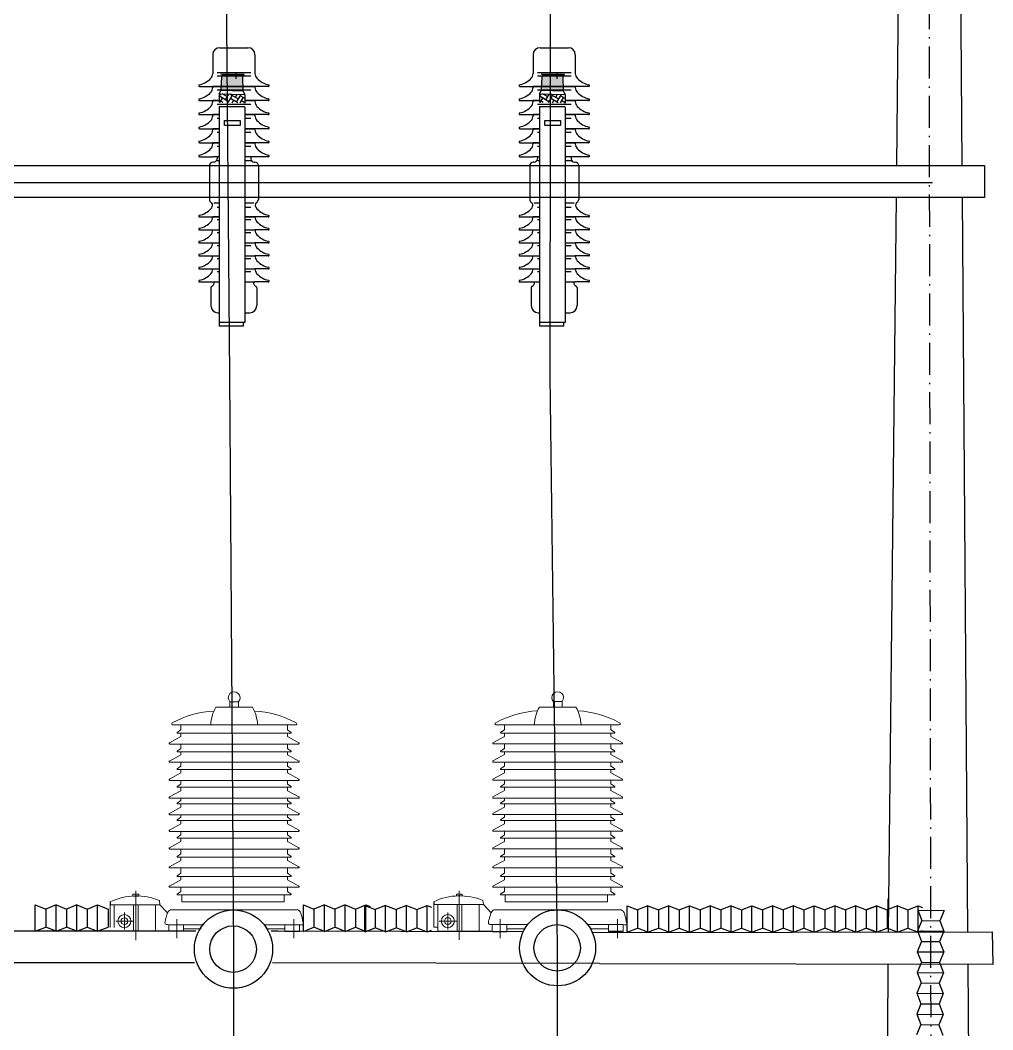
# Model space of a CAD drawing. Header units: inches. Extents: x -246336 to 136055, y -106871 to 69513.
# Drawn here: x -211145 to -209324, y 13678 to 15568 of the extents above; entities that cross this region are included whole.
import ezdxf

# ---------------------------------------------------------------- set-up
doc = ezdxf.new("R2010")
doc.units = ezdxf.units.IN
doc.header["$MEASUREMENT"] = 0
doc.linetypes.add('ACAD_ISO10W100', pattern=[18.5, 12, -3, 0.5, -3])
doc.layers.add('Layer1', color=7, linetype='Continuous')
doc.layers.add('XA-TT1', color=7, linetype='Continuous')

# ---------------------------------------------------------------- blocks, each defined once
blk = doc.blocks.new('ghgh')
at = {"layer": 'XA-TT1', "color": 2}
for p, q in [((-39740.5, 37148.9), (-39691.1, 37148.4)), ((-39740.5, 37148.9), (-39733, 37129.4)), ((-39691.1, 37148.4), (-39699, 37129)), ((-39733, 37129.4), (-39740.9, 37110)), ((-39733, 37129.4), (-39699, 37129)), ((-39733, 37129.4), (-39699, 37129)), ((-39699, 37129), (-39691.4, 37109.5)), ((-39740.9, 37110), (-39691.4, 37109.5)), ((-39740.9, 37110), (-39733.4, 37090.4)), ((-39691.4, 37109.5), (-39699.4, 37090.1)), ((-39733.4, 37090.4), (-39741.3, 37071)), ((-39733.4, 37090.4), (-39699.4, 37090.1)), ((-39733.4, 37090.4), (-39699.4, 37090.1)), ((-39699.4, 37090.1), (-39691.8, 37070.6)), ((-39741.3, 37071), (-39691.8, 37070.6)), ((-39741.3, 37071), (-39733.7, 37051.5)), ((-39691.8, 37070.6), (-39699.7, 37051.2)), ((-39733.7, 37051.5), (-39741.6, 37032.1)), ((-39733.7, 37051.5), (-39699.7, 37051.2)), ((-39733.7, 37051.5), (-39699.7, 37051.2)), ((-39699.7, 37051.2), (-39692.2, 37031.6)), ((-39741.6, 37032.1), (-39692.2, 37031.6)), ((-39741.6, 37032.1), (-39734.1, 37012.6)), ((-39692.2, 37031.6), (-39700.1, 37012.3)), ((-39734.1, 37012.6), (-39742, 36993.2)), ((-39734.1, 37012.6), (-39700.1, 37012.3)), ((-39734.1, 37012.6), (-39700.1, 37012.3)), ((-39700.1, 37012.3), (-39692.6, 36992.7)), ((-39742, 36993.2), (-39692.6, 36992.7)), ((-39742, 36993.2), (-39734.5, 36973.7)), ((-39692.6, 36992.7), (-39700.5, 36973.3)), ((-39734.5, 36973.7), (-39742.4, 36954.3)), ((-39734.5, 36973.7), (-39700.5, 36973.3)), ((-39734.5, 36973.7), (-39700.5, 36973.3)), ((-39700.5, 36973.3), (-39692.9, 36953.8)), ((-39742.4, 36954.3), (-39692.9, 36953.8)), ((-39742.4, 36954.3), (-39734.9, 36934.7)), ((-39692.9, 36953.8), (-39700.9, 36934.4)), ((-39734.9, 36934.7), (-39742.8, 36915.4)), ((-39734.9, 36934.7), (-39700.9, 36934.4)), ((-39734.9, 36934.7), (-39700.9, 36934.4)), ((-39700.9, 36934.4), (-39693.3, 36914.9))]:
    blk.add_line(p, q, dxfattribs=at)
blk = doc.blocks.new('vfdsf')
blk.add_blockref('ghgh', (0, 0))
blk = doc.blocks.new('dfdsf')
at = {"layer": 'XA-TT1', "color": 2}
for p, q in [((-33880.7, 37109.3), (-33880.7, 37158.8)), ((-33880.7, 37158.8), (-33861.2, 37151)), ((-33841.8, 37158.8), (-33861.2, 37151)), ((-33861.2, 37151), (-33861.2, 37117)), ((-33841.8, 37109.3), (-33841.8, 37158.8)), ((-33841.8, 37109.3), (-33841.8, 37158.8)), ((-33841.8, 37158.8), (-33822.3, 37151)), ((-33802.8, 37158.8), (-33822.3, 37151)), ((-33822.3, 37151), (-33822.3, 37117)), ((-33802.8, 37109.3), (-33802.8, 37158.8)), ((-33802.8, 37109.3), (-33802.8, 37158.8)), ((-33802.8, 37158.8), (-33783.4, 37151)), ((-33783.4, 37151), (-33763.9, 37158.8)), ((-33783.4, 37151), (-33783.4, 37117)), ((-33763.9, 37109.3), (-33763.9, 37158.8)), ((-33763.9, 37158.8), (-33744.4, 37151)), ((-33744.4, 37151), (-33744.4, 37117)), ((-33378.4, 37158.6), (-33359, 37150.9)), ((-33378.4, 37109.2), (-33378.4, 37158.6)), ((-33339.5, 37158.6), (-33359, 37150.9)), ((-33359, 37150.9), (-33359, 37116.9)), ((-33339.5, 37158.6), (-33320.1, 37150.9)), ((-33339.5, 37109.2), (-33339.5, 37158.6)), ((-33339.5, 37109.2), (-33339.5, 37158.6)), ((-33300.6, 37158.6), (-33320.1, 37150.9)), ((-33320.1, 37150.9), (-33320.1, 37116.9)), ((-33300.6, 37109.2), (-33300.6, 37158.6)), ((-33300.6, 37109.2), (-33300.6, 37158.6)), ((-33300.6, 37158.6), (-33281.1, 37150.9)), ((-33281.1, 37150.9), (-33261.7, 37158.6)), ((-33281.1, 37150.9), (-33281.1, 37116.9)), ((-33263.6, 37108.4), (-33263.6, 37157.9)), ((-33263.6, 37157.9), (-33244.2, 37150.1)), ((-33261.7, 37109.2), (-33261.7, 37158.6)), ((-33261.7, 37158.6), (-33253.9, 37155.5)), ((-33224.7, 37157.9), (-33244.2, 37150.1)), ((-33244.2, 37150.1), (-33244.2, 37116.1)), ((-33224.7, 37157.9), (-33205.2, 37150.1)), ((-33224.7, 37108.4), (-33224.7, 37157.9)), ((-33224.7, 37108.4), (-33224.7, 37157.9)), ((-33185.8, 37157.9), (-33205.2, 37150.1)), ((-33205.2, 37150.1), (-33205.2, 37116.1)), ((-33185.8, 37108.4), (-33185.8, 37157.9)), ((-33185.8, 37108.4), (-33185.8, 37157.9)), ((-33185.8, 37157.9), (-33166.3, 37150.1)), ((-33166.3, 37150.1), (-33146.8, 37157.9)), ((-33166.3, 37150.1), (-33166.3, 37116.1)), ((-33146.8, 37108.4), (-33146.8, 37157.9)), ((-33146.8, 37157.9), (-33139.1, 37154.8)), ((-32772.4, 37107.7), (-32772.4, 37157.2)), ((-32772.4, 37157.2), (-32752.9, 37149.4)), ((-32733.5, 37157.2), (-32752.9, 37149.4)), ((-32752.9, 37149.4), (-32752.9, 37115.4)), ((-32733.5, 37157.2), (-32714, 37149.4)), ((-32733.5, 37107.7), (-32733.5, 37157.2)), ((-32733.5, 37107.7), (-32733.5, 37157.2)), ((-32694.6, 37157.2), (-32714, 37149.4)), ((-32714, 37149.4), (-32714, 37115.4)), ((-32694.6, 37107.7), (-32694.6, 37157.2)), ((-32694.6, 37107.7), (-32694.6, 37157.2)), ((-32694.6, 37157.2), (-32675.1, 37149.4)), ((-32675.1, 37149.4), (-32655.6, 37157.2)), ((-32675.1, 37149.4), (-32675.1, 37115.4)), ((-32655.6, 37107.7), (-32655.6, 37157.2)), ((-32655.6, 37157.2), (-32636.1, 37149.5)), ((-32655.6, 37107.7), (-32655.6, 37157.2)), ((-32655.6, 37157.2), (-32647.9, 37154.1)), ((-32616.7, 37157.2), (-32636.1, 37149.5)), ((-32636.1, 37149.5), (-32636.1, 37115.5)), ((-32616.7, 37157.2), (-32597.2, 37149.5)), ((-32616.7, 37107.7), (-32616.7, 37157.2)), ((-32616.7, 37107.7), (-32616.7, 37157.2)), ((-32577.7, 37157.2), (-32597.2, 37149.5)), ((-32597.2, 37149.5), (-32597.2, 37115.5)), ((-32577.7, 37107.7), (-32577.7, 37157.2)), ((-32577.7, 37107.7), (-32577.7, 37157.2)), ((-32577.7, 37157.2), (-32558.3, 37149.5)), ((-32558.3, 37149.5), (-32538.8, 37157.2)), ((-32558.3, 37149.5), (-32558.3, 37115.5)), ((-32538.8, 37107.7), (-32538.8, 37157.2)), ((-32538.8, 37107.7), (-32538.8, 37157.2)), ((-32538.8, 37157.2), (-32519.4, 37149.5)), ((-32538.8, 37157.2), (-32531.1, 37154.1)), ((-32499.9, 37157.2), (-32519.4, 37149.5)), ((-32519.4, 37149.5), (-32519.4, 37115.5)), ((-32499.9, 37107.7), (-32499.9, 37157.2)), ((-32499.9, 37107.7), (-32499.9, 37157.2)), ((-32499.9, 37157.2), (-32480.5, 37149.5)), ((-32461, 37157.2), (-32480.5, 37149.5)), ((-32480.5, 37149.5), (-32480.5, 37115.5)), ((-32461, 37107.7), (-32461, 37157.2)), ((-32461, 37107.7), (-32461, 37157.2)), ((-32461, 37157.2), (-32441.5, 37149.5)), ((-32441.5, 37149.5), (-32422.1, 37157.2)), ((-32441.5, 37149.5), (-32441.5, 37115.5)), ((-32422.1, 37107.7), (-32422.1, 37157.2)), ((-32422.1, 37107.7), (-32422.1, 37157.2)), ((-32422.1, 37157.2), (-32402.6, 37149.5)), ((-32422.1, 37157.2), (-32414.3, 37154.1)), ((-32383.1, 37157.2), (-32402.6, 37149.5)), ((-32402.6, 37149.5), (-32402.6, 37115.5)), ((-32383.1, 37157.2), (-32363.7, 37149.5)), ((-32383.1, 37107.7), (-32383.1, 37157.2)), ((-32383.1, 37107.7), (-32383.1, 37157.2)), ((-32344.2, 37157.2), (-32363.7, 37149.5)), ((-32363.7, 37149.5), (-32363.7, 37115.5)), ((-32344.2, 37107.7), (-32344.2, 37157.2)), ((-32344.2, 37157.2), (-32324.7, 37149.5)), ((-32344.2, 37107.7), (-32344.2, 37157.2)), ((-32344.2, 37107.7), (-32344.2, 37157.2)), ((-32344.2, 37157.2), (-32324.8, 37149.5)), ((-32324.8, 37149.5), (-32305.3, 37157.2)), ((-32324.8, 37149.5), (-32324.8, 37115.5)), ((-32305.3, 37157.2), (-32324.7, 37149.5)), ((-32324.7, 37149.5), (-32324.7, 37115.5)), ((-32305.3, 37107.7), (-32305.3, 37157.2)), ((-32305.3, 37107.7), (-32305.3, 37157.2)), ((-32305.3, 37107.7), (-32305.3, 37157.2)), ((-32305.3, 37157.2), (-32285.8, 37149.5)), ((-32266.4, 37157.2), (-32285.8, 37149.5)), ((-32285.8, 37149.5), (-32285.8, 37115.5)), ((-32266.4, 37107.7), (-32266.4, 37157.2)), ((-32266.4, 37107.7), (-32266.4, 37157.2)), ((-32266.4, 37157.2), (-32246.9, 37149.5)), ((-32246.9, 37149.5), (-32227.4, 37157.2)), ((-32246.9, 37149.5), (-32246.9, 37115.5)), ((-32227.4, 37107.7), (-32227.4, 37157.2)), ((-32227.4, 37157.2), (-32219.7, 37154.1)), ((-33880.7, 37109.3), (-33861.2, 37117)), ((-33841.8, 37109.3), (-33861.2, 37117)), ((-33841.8, 37109.3), (-33822.3, 37117)), ((-33802.8, 37109.3), (-33822.3, 37117)), ((-33802.8, 37109.3), (-33783.4, 37117)), ((-33783.4, 37117), (-33763.9, 37109.3)), ((-33763.9, 37109.3), (-33744.4, 37117)), ((-33378.4, 37109.2), (-33359, 37116.9)), ((-33339.5, 37109.2), (-33359, 37116.9)), ((-33339.5, 37109.2), (-33320.1, 37116.9)), ((-33300.6, 37109.2), (-33320.1, 37116.9)), ((-33300.6, 37109.2), (-33281.1, 37116.9)), ((-33281.1, 37116.9), (-33261.7, 37109.2)), ((-33263.6, 37108.4), (-33244.2, 37116.1)), ((-33224.7, 37108.4), (-33244.2, 37116.1)), ((-33224.7, 37108.4), (-33205.2, 37116.1)), ((-33185.8, 37108.4), (-33205.2, 37116.1)), ((-33185.8, 37108.4), (-33166.3, 37116.1)), ((-33166.3, 37116.1), (-33146.8, 37108.4)), ((-33146.8, 37108.4), (-33139.1, 37111.5)), ((-32772.4, 37107.7), (-32752.9, 37115.4)), ((-32733.5, 37107.7), (-32752.9, 37115.4)), ((-32733.5, 37107.7), (-32714, 37115.4)), ((-32694.6, 37107.7), (-32714, 37115.4)), ((-32694.6, 37107.7), (-32675.1, 37115.4)), ((-32675.1, 37115.4), (-32655.6, 37107.7)), ((-32655.6, 37107.7), (-32636.1, 37115.5)), ((-32616.7, 37107.7), (-32636.1, 37115.5)), ((-32616.7, 37107.7), (-32597.2, 37115.5)), ((-32577.7, 37107.7), (-32597.2, 37115.5)), ((-32577.7, 37107.7), (-32558.3, 37115.5)), ((-32558.3, 37115.5), (-32538.8, 37107.7)), ((-32538.8, 37107.7), (-32519.4, 37115.5)), ((-32499.9, 37107.7), (-32519.4, 37115.5)), ((-32499.9, 37107.7), (-32480.5, 37115.5)), ((-32461, 37107.7), (-32480.5, 37115.5)), ((-32461, 37107.7), (-32441.5, 37115.5)), ((-32441.5, 37115.5), (-32422.1, 37107.7)), ((-32422.1, 37107.7), (-32402.6, 37115.5)), ((-32422.1, 37107.7), (-32414.3, 37110.8)), ((-32383.1, 37107.7), (-32402.6, 37115.5)), ((-32383.1, 37107.7), (-32363.7, 37115.5)), ((-32344.2, 37107.7), (-32363.7, 37115.5)), ((-32344.2, 37107.7), (-32324.7, 37115.5)), ((-32344.2, 37107.7), (-32324.8, 37115.5)), ((-32324.8, 37115.5), (-32305.3, 37107.7)), ((-32305.3, 37107.7), (-32324.7, 37115.5)), ((-32305.3, 37107.7), (-32285.8, 37115.5)), ((-32266.4, 37107.7), (-32285.8, 37115.5)), ((-32266.4, 37107.7), (-32246.9, 37115.5)), ((-32246.9, 37115.5), (-32227.4, 37107.7))]:
    blk.add_line(p, q, dxfattribs=at)
blk = doc.blocks.new('gfgfd')
blk.add_line((-87505.7, 44548.7), (-87533, 44548.7))
at = {"layer": 'Layer1', "color": 9, "linetype": 'Continuous', "lineweight": 5}
for p, q in [((-87662.4, 44968.9), (-87593.8, 44968.9)), ((-87743.1, 44935.8), (-87628.1, 44935.8)), ((-87727.9, 44935.8), (-87727.9, 44926.4)), ((-87513, 44935.8), (-87628.1, 44935.8)), ((-87528.3, 44935.8), (-87528.3, 44926.4)), ((-87727.9, 44926.4), (-87734.7, 44921.8)), ((-87734.2, 44920.4), (-87628.1, 44920.4)), ((-87727.9, 44920.4), (-87727.9, 44914)), ((-87521.9, 44920.4), (-87628.1, 44920.4)), ((-87528.3, 44934.9), (-87528.3, 44926.4)), ((-87528.3, 44926.4), (-87521.5, 44921.8)), ((-87528.3, 44920.4), (-87528.3, 44914)), ((-87727.9, 44914), (-87749.2, 44902.2)), ((-87748.6, 44900), (-87628.1, 44900)), ((-87727.9, 44900), (-87727.9, 44891.5)), ((-87507.6, 44900), (-87628.1, 44900)), ((-87528.3, 44914), (-87507, 44902.2)), ((-87528.3, 44900), (-87528.3, 44891.5)), ((-87727.9, 44880), (-87749.2, 44868.2)), ((-87727.9, 44891.5), (-87734.7, 44886.9)), ((-87734.2, 44885.5), (-87628.1, 44885.5)), ((-87727.9, 44885.5), (-87727.9, 44880)), ((-87521.9, 44885.5), (-87628.1, 44885.5)), ((-87528.3, 44891.5), (-87521.5, 44886.9)), ((-87528.3, 44885.5), (-87528.3, 44880)), ((-87528.3, 44880), (-87507, 44868.2)), ((-87748.6, 44866), (-87628.1, 44866)), ((-87727.9, 44866), (-87727.9, 44858.3)), ((-87507.6, 44866), (-87628.1, 44866)), ((-87528.3, 44866), (-87528.3, 44858.3)), ((-87727.9, 44845.8), (-87749.2, 44834.1)), ((-87727.9, 44858.3), (-87734.7, 44853.7)), ((-87734.2, 44852.2), (-87628.1, 44852.2)), ((-87727.9, 44852.2), (-87727.9, 44845.8)), ((-87521.9, 44852.2), (-87628.1, 44852.2)), ((-87528.3, 44858.3), (-87521.5, 44853.7)), ((-87528.3, 44852.2), (-87528.3, 44845.8)), ((-87528.3, 44845.8), (-87507, 44834.1)), ((-87748.6, 44831.9), (-87628.1, 44831.9)), ((-87727.9, 44825), (-87734.7, 44820.4)), ((-87727.9, 44831.9), (-87727.9, 44825)), ((-87507.6, 44831.9), (-87628.1, 44831.9)), ((-87528.3, 44831.9), (-87528.3, 44825)), ((-87528.3, 44825), (-87521.5, 44820.4)), ((-87727.9, 44812.6), (-87749.2, 44800.9)), ((-87734.2, 44819), (-87628.1, 44819)), ((-87727.9, 44819), (-87727.9, 44812.6)), ((-87521.9, 44819), (-87628.1, 44819)), ((-87528.3, 44819), (-87528.3, 44812.6)), ((-87528.3, 44812.6), (-87507, 44800.9)), ((-87748.6, 44798.6), (-87628.1, 44798.6)), ((-87727.9, 44794.1), (-87734.7, 44789.5)), ((-87734.2, 44788), (-87628.1, 44788)), ((-87727.9, 44798.6), (-87727.9, 44794.1)), ((-87727.9, 44788), (-87727.9, 44781.6)), ((-87507.6, 44798.6), (-87628.1, 44798.6)), ((-87521.9, 44788), (-87628.1, 44788)), ((-87528.3, 44798.6), (-87528.3, 44794.1)), ((-87528.3, 44794.1), (-87521.5, 44789.5)), ((-87528.3, 44788), (-87528.3, 44781.6)), ((-87727.9, 44781.6), (-87749.2, 44769.9)), ((-87748.6, 44767.7), (-87628.1, 44767.7)), ((-87727.9, 44767.7), (-87727.9, 44762.9)), ((-87507.6, 44767.7), (-87628.1, 44767.7)), ((-87528.3, 44781.6), (-87507, 44769.9)), ((-87528.3, 44767.7), (-87528.3, 44762.9)), ((-87727.9, 44750.5), (-87749.2, 44738.7)), ((-87727.9, 44762.9), (-87734.7, 44758.3)), ((-87734.2, 44756.9), (-87628.1, 44756.9)), ((-87727.9, 44756.9), (-87727.9, 44750.5)), ((-87521.9, 44756.9), (-87628.1, 44756.9)), ((-87528.3, 44762.9), (-87521.5, 44758.3)), ((-87528.3, 44756.9), (-87528.3, 44750.5)), ((-87528.3, 44750.5), (-87507, 44738.7)), ((-87748.6, 44736.5), (-87628.1, 44736.5)), ((-87727.9, 44729.7), (-87734.7, 44725.1)), ((-87727.9, 44736.5), (-87727.9, 44729.7)), ((-87507.6, 44736.5), (-87628.1, 44736.5)), ((-87528.3, 44736.5), (-87528.3, 44729.7)), ((-87528.3, 44729.7), (-87521.5, 44725.1)), ((-87727.9, 44717.2), (-87749.2, 44705.5)), ((-87734.2, 44723.6), (-87628.1, 44723.6)), ((-87727.9, 44723.6), (-87727.9, 44717.2)), ((-87521.9, 44723.6), (-87628.1, 44723.6)), ((-87528.3, 44723.6), (-87528.3, 44717.2)), ((-87528.3, 44717.2), (-87507, 44705.5)), ((-87748.6, 44703.3), (-87628.1, 44703.3)), ((-87727.9, 44694.4), (-87734.7, 44689.7)), ((-87727.9, 44702.8), (-87727.9, 44694.4)), ((-87507.6, 44703.3), (-87628.1, 44703.3)), ((-87528.3, 44702.8), (-87528.3, 44694.4)), ((-87528.3, 44694.4), (-87521.5, 44689.7)), ((-87727.9, 44681.9), (-87749.2, 44670.2)), ((-87734.2, 44688.3), (-87628.1, 44688.3)), ((-87727.9, 44688.3), (-87727.9, 44681.9)), ((-87521.9, 44688.3), (-87628.1, 44688.3)), ((-87528.3, 44688.3), (-87528.3, 44681.9)), ((-87528.3, 44681.9), (-87507, 44670.2)), ((-87748.6, 44667.9), (-87628.1, 44667.9)), ((-87727.9, 44658.1), (-87734.7, 44653.5)), ((-87734.2, 44652), (-87628.1, 44652)), ((-87727.9, 44667.9), (-87727.9, 44658.1)), ((-87727.9, 44652), (-87727.9, 44645.6)), ((-87507.6, 44667.9), (-87628.1, 44667.9)), ((-87521.9, 44652), (-87628.1, 44652)), ((-87528.3, 44667.9), (-87528.3, 44658.1)), ((-87528.3, 44658.1), (-87521.5, 44653.5)), ((-87528.3, 44652), (-87528.3, 44645.6)), ((-87727.9, 44645.6), (-87749.2, 44633.9)), ((-87528.3, 44645.6), (-87507, 44633.9)), ((-87812.5, 44625), (-87812.5, 44533)), ((-87748.6, 44631.7), (-87628.1, 44631.7)), ((-87727.9, 44623.7), (-87734.7, 44619.1)), ((-87734.2, 44617.6), (-87628.1, 44617.6)), ((-87727.9, 44631.7), (-87727.9, 44623.7)), ((-87726.2, 44617.6), (-87726.2, 44604.2)), ((-87507.6, 44631.7), (-87628.1, 44631.7)), ((-87521.9, 44617.6), (-87628.1, 44617.6)), ((-87534.5, 44617.6), (-87534.5, 44604.2)), ((-87528.3, 44631.7), (-87528.3, 44623.7)), ((-87528.3, 44623.7), (-87521.5, 44619.1)), ((-87860.1, 44599.1), (-87767.2, 44599.1)), ((-87860.1, 44599.1), (-87860.1, 44556.6)), ((-87852.6, 44556.6), (-87852.6, 44599.1)), ((-87816.4, 44599.1), (-87816.4, 44548.7)), ((-87807.8, 44599.1), (-87807.8, 44548.7)), ((-87775.1, 44599.1), (-87775.1, 44548.7)), ((-87767.2, 44599.1), (-87768, 44607)), ((-87767.2, 44599.1), (-87752.8, 44583.7)), ((-87726.2, 44604.2), (-87628.1, 44604.2)), ((-87534.5, 44604.2), (-87628.1, 44604.2)), ((-87833.7, 44552.5), (-87833.7, 44584.3)), ((-87747.6, 44589.3), (-87508.9, 44589.3)), ((-87849.7, 44568.4), (-87817.8, 44568.4)), ((-87750.5, 44561.7), (-87684.4, 44561.7)), ((-87750.5, 44561.7), (-87750.5, 44548.7)), ((-87735.7, 44572.2), (-87735.7, 44536.5)), ((-87723.1, 44561.7), (-87723.1, 44548.7)), ((-87572, 44561.7), (-87505.7, 44561.7)), ((-87533, 44561.7), (-87533, 44548.7)), ((-87516.1, 44572.2), (-87516.1, 44536.5)), ((-87505.7, 44561.7), (-87505.7, 44548.7)), ((-87723.1, 44554.1), (-87689.6, 44554.1)), ((-87533, 44554.1), (-87566.8, 44554.1))]:
    blk.add_line(p, q, dxfattribs=at)
at = {"layer": 'Layer1', "color": 3, "linetype": 'Continuous'}
blk.add_line((-87860.1, 44604.6), (-87860.1, 44599.1), dxfattribs=at)
at = {"layer": 'Layer1', "color": 9, "linetype": 'Continuous', "lineweight": 5}
for points in [[(-87636, 44968.9), (-87619.9, 44968.9), (-87619.9, 44979.3), (-87636, 44979.3)], [(-87817.7, 44615.4), (-87806.6, 44615.4), (-87806.6, 44618.8), (-87817.7, 44618.8)]]:
    blk.add_lwpolyline(points, close=True, dxfattribs=at)
at = {"layer": 'Layer1', "color": 9, "linetype": 'Continuous', "lineweight": 5, "const_width": 0.0122}
for points in [[(-87734.2, 44617.6), (-87747.6, 44617.6), (-87747.6, 44589.3)], [(-87521.9, 44617.6), (-87508.6, 44617.6), (-87508.6, 44588.3)]]:
    blk.add_lwpolyline(points, dxfattribs=at)
at = {"layer": 'Layer1', "color": 9, "linetype": 'Continuous', "lineweight": 5}
for radius in [12.2, 6.29]:
    blk.add_circle((-87833.7, 44568.4), radius, dxfattribs=at)
for centre, radius, start, end in [((-87628.1, 44986.7), 11, 317.7538, 224.1244), ((-87657.8, 44784.9), 177.1, 92.6312, 119.1686), ((-87598.9, 44932.8), 73, 150.4468, 177.6719), ((-87657.3, 44932.8), 73, 2.3281, 29.5532), ((-87598.4, 44784.9), 177.1, 60.8314, 87.3688), ((-87743.1, 44937.8), 1.99, 119.1686, 270), ((-87513, 44937.8), 1.99, 270, 60.8314), ((-87734.2, 44921.2), 0.796, 124.3045, 270), ((-87521.9, 44921.2), 0.796, 270, 55.6955), ((-87748.6, 44901.2), 1.19, 118.8632, 270), ((-87507.6, 44901.2), 1.19, 270, 61.1368), ((-87734.2, 44886.3), 0.796, 124.3045, 270), ((-87521.9, 44886.3), 0.796, 270, 55.6955), ((-87748.6, 44867.2), 1.19, 118.8632, 270), ((-87507.6, 44867.2), 1.19, 270, 61.1368), ((-87734.2, 44853), 0.796, 124.3045, 270), ((-87521.9, 44853), 0.796, 270, 55.6955), ((-87748.6, 44833.1), 1.19, 118.8632, 270), ((-87507.6, 44833.1), 1.19, 270, 61.1368), ((-87734.2, 44819.8), 0.796, 124.3045, 270), ((-87521.9, 44819.8), 0.796, 270, 55.6955), ((-87748.6, 44799.8), 1.19, 118.8632, 270), ((-87734.2, 44788.8), 0.796, 124.3045, 270), ((-87521.9, 44788.8), 0.796, 270, 55.6955), ((-87507.6, 44799.8), 1.19, 270, 61.1368), ((-87748.6, 44768.9), 1.19, 118.8632, 270), ((-87507.6, 44768.9), 1.19, 270, 61.1368), ((-87734.2, 44757.7), 0.796, 124.3045, 270), ((-87521.9, 44757.7), 0.796, 270, 55.6955), ((-87748.6, 44737.7), 1.19, 118.8632, 270), ((-87507.6, 44737.7), 1.19, 270, 61.1368), ((-87734.2, 44724.4), 0.796, 124.3045, 270), ((-87521.9, 44724.4), 0.796, 270, 55.6955), ((-87748.6, 44704.4), 1.19, 118.8632, 270), ((-87734.2, 44689.1), 0.796, 124.3045, 270), ((-87521.9, 44689.1), 0.796, 270, 55.6955), ((-87507.6, 44704.4), 1.19, 270, 61.1368), ((-87748.6, 44669.1), 1.19, 118.8632, 270), ((-87734.2, 44652.8), 0.796, 124.3045, 270), ((-87521.9, 44652.8), 0.796, 270, 55.6955), ((-87507.6, 44669.1), 1.19, 270, 61.1368), ((-87748.6, 44632.9), 1.19, 118.8632, 270), ((-87507.6, 44632.9), 1.19, 270, 61.1368), ((-87811.4, 44502.1), 113.5, 67.5233, 115.4114), ((-87734.2, 44618.4), 0.796, 124.3045, 270), ((-87521.9, 44618.4), 0.796, 270, 55.6955)]:
    blk.add_arc(centre, radius, start, end, dxfattribs=at)
for points in [[(-87747.6, 44589.3), (-87750.3, 44587.5), (-87752.4, 44584.5), (-87754, 44580.4), (-87755.5, 44575.3), (-87757.3, 44568.5), (-87757.5, 44563.7), (-87750.5, 44561.7)], [(-87508.9, 44589.3), (-87505.7, 44586.9), (-87503.7, 44584.5), (-87502.6, 44581), (-87500.6, 44573.5), (-87499, 44564.9), (-87498.2, 44562.5), (-87505.7, 44561.7)]]:
    blk.add_spline(points, degree=3, dxfattribs=at)

msp = doc.modelspace()

# ---------------------------------------------------------------- hatches: boundary and pattern name
for points in [[(-210727.803, 15461.819, 0.40642035), (-210729.449, 15463.422, -0.00661731), (-210729.406, 15463.422), (-210744.712, 15463.827, -0.00520462), (-210747.461, 15463.9), (-210765.517, 15464.378, 0.42199259), (-210767.208, 15462.731, -0.01423966), (-210767.205, 15462.825), (-210768.668, 15437.153), (-210727.115, 15436.053)], [(-210128.029, 15461.819, 0.40642035), (-210129.675, 15463.422, -0.00661731), (-210129.632, 15463.422), (-210144.938, 15463.827, -0.00520462), (-210147.687, 15463.9), (-210165.743, 15464.378, 0.42199259), (-210167.434, 15462.731, -0.01423966), (-210167.431, 15462.825), (-210168.894, 15437.153), (-210127.341, 15436.053)]]:
    msp.add_hatch(color=256).paths.add_polyline_path(points)
h = msp.add_hatch()
h.set_pattern_fill('AR-HBONE', color=256, scale=0.065894, angle=15, style=0)
h.set_pattern_definition([(60, (-242945.448, 3403.415), (-2.4504929, 9.1453639), [20.084613, -6.694871]), (150, (-242942.1006, 3409.213), (-2.4504929, 9.1453639), [20.084613, -6.694871])])
h.paths.add_polyline_path([(-210724.069, 15412.949), (-210724.069, 15429.029), (-210772.073, 15430.3), (-210772.073, 15414.22), (-210752.176, 15413.693)])
h = msp.add_hatch()
h.set_pattern_fill('AR-HBONE', color=256, scale=0.065894, angle=15, style=0)
h.set_pattern_definition([(60, (-242345.674, 3403.415), (-2.4504929, 9.1453639), [20.084613, -6.694871]), (150, (-242342.3265, 3409.213), (-2.4504929, 9.1453639), [20.084613, -6.694871])])
h.paths.add_polyline_path([(-210124.295, 15412.949), (-210124.295, 15429.029), (-210172.299, 15430.3), (-210172.299, 15414.22), (-210152.402, 15413.693)])

# ---------------------------------------------------------------- linework, layer by layer
at = {"color": 2, "linetype": 'ACAD_ISO10W100', "ltscale": 5}
msp.add_line((-209444.997, 16721.461), (-209431.103, 8197.879), dxfattribs=at)
for p, q in [((-210784.248, 15503.467), (-210784.248, 15470.416)), ((-210771.069, 15516.646), (-210718.354, 15516.646)), ((-210718.354, 15516.646), (-210717.657, 15516.628)), ((-210705.175, 15503.467), (-210705.175, 15470.416)), ((-210184.474, 15503.467), (-210184.474, 15470.416)), ((-210171.295, 15516.646), (-210118.58, 15516.646)), ((-210118.58, 15516.646), (-210117.883, 15516.628)), ((-210105.401, 15503.467), (-210105.401, 15470.416)), ((-210784.248, 15470.416), (-210784.248, 15468.384)), ((-210776.294, 15470.471), (-210713.13, 15470.471)), ((-210776.294, 15463.827), (-210713.13, 15463.827)), ((-210769.269, 15467.978), (-210725.565, 15466.821)), ((-210767.019, 15466.088), (-210725.065, 15464.977)), ((-210765.517, 15464.378), (-210729.406, 15463.422)), ((-210705.175, 15470.416), (-210705.175, 15468.384)), ((-210184.474, 15470.416), (-210184.474, 15468.384)), ((-210176.52, 15470.471), (-210113.356, 15470.471)), ((-210176.52, 15463.827), (-210113.356, 15463.827)), ((-210169.495, 15467.978), (-210125.791, 15466.821)), ((-210167.245, 15466.088), (-210125.291, 15464.977)), ((-210165.743, 15464.378), (-210129.632, 15463.422)), ((-210105.401, 15470.416), (-210105.401, 15468.384)), ((-210768.67, 15437.133), (-210767.205, 15462.825)), ((-210727.115, 15436.053), (-210727.803, 15461.819)), ((-210168.895, 15437.133), (-210167.431, 15462.825)), ((-210127.341, 15436.053), (-210128.029, 15461.819)), ((-210809.009, 15444.058), (-210784.248, 15444.058)), ((-210705.175, 15444.058), (-210784.248, 15444.058)), ((-210784.248, 15444.058), (-210705.175, 15444.058)), ((-210784.248, 15444.058), (-210784.248, 15442.027)), ((-210776.294, 15437.469), (-210713.13, 15437.469)), ((-210772.073, 15430.3), (-210768.66, 15437.153)), ((-210772.073, 15430.3), (-210724.069, 15429.029)), ((-210772.073, 15430.3), (-210772.073, 15414.22)), ((-210768.66, 15437.153), (-210727.115, 15436.053)), ((-210724.069, 15429.029), (-210727.115, 15436.053)), ((-210724.069, 15429.029), (-210724.069, 15412.949)), ((-210705.175, 15444.058), (-210705.175, 15442.027)), ((-210680.414, 15444.058), (-210705.175, 15444.058)), ((-210209.235, 15444.058), (-210184.474, 15444.058)), ((-210184.474, 15444.058), (-210184.474, 15442.027)), ((-210105.401, 15444.058), (-210184.474, 15444.058)), ((-210184.474, 15444.058), (-210105.401, 15444.058)), ((-210176.52, 15437.469), (-210113.356, 15437.469)), ((-210172.299, 15430.3), (-210168.886, 15437.153)), ((-210172.299, 15430.3), (-210172.299, 15414.22)), ((-210172.299, 15430.3), (-210124.295, 15429.029)), ((-210168.886, 15437.153), (-210127.341, 15436.053)), ((-210124.295, 15429.029), (-210127.341, 15436.053)), ((-210124.295, 15429.029), (-210124.295, 15412.949)), ((-210080.64, 15444.058), (-210105.401, 15444.058)), ((-210105.401, 15444.058), (-210105.401, 15442.027)), ((-210809.009, 15417.701), (-210784.248, 15417.701)), ((-210784.248, 15417.701), (-210772.073, 15417.701)), ((-210772.073, 15417.701), (-210784.248, 15417.701)), ((-210784.248, 15417.701), (-210784.248, 15415.669)), ((-210776.294, 15411.111), (-210713.13, 15411.111)), ((-210772.073, 15406.813), (-210724.069, 15406.813)), ((-210772.073, 15406.813), (-210772.073, 14995.049)), ((-210705.175, 15417.701), (-210724.069, 15417.701)), ((-210724.069, 15417.701), (-210705.175, 15417.701)), ((-210705.175, 15417.701), (-210705.175, 15415.669)), ((-210680.414, 15417.701), (-210705.175, 15417.701)), ((-210209.235, 15417.701), (-210184.474, 15417.701)), ((-210184.474, 15417.701), (-210172.299, 15417.701)), ((-210172.299, 15417.701), (-210184.474, 15417.701)), ((-210184.474, 15417.701), (-210184.474, 15415.669)), ((-210176.52, 15411.111), (-210113.356, 15411.111)), ((-210172.299, 15406.813), (-210124.295, 15406.813)), ((-210172.299, 15406.813), (-210172.299, 14995.049)), ((-210105.401, 15417.701), (-210124.295, 15417.701)), ((-210124.295, 15417.701), (-210105.401, 15417.701)), ((-210080.64, 15417.701), (-210105.401, 15417.701)), ((-210105.401, 15417.701), (-210105.401, 15415.669)), ((-210809.009, 15391.343), (-210784.248, 15391.343)), ((-210784.248, 15391.343), (-210772.073, 15391.343)), ((-210772.073, 15391.343), (-210784.248, 15391.343)), ((-210784.248, 15391.343), (-210784.248, 15389.311)), ((-210724.069, 15405.542), (-210724.069, 15038.091)), ((-210705.175, 15391.343), (-210724.069, 15391.343)), ((-210724.069, 15391.343), (-210705.175, 15391.343)), ((-210705.175, 15391.343), (-210705.175, 15389.311)), ((-210680.414, 15391.343), (-210705.175, 15391.343)), ((-210209.235, 15391.343), (-210184.474, 15391.343)), ((-210184.474, 15391.343), (-210172.299, 15391.343)), ((-210172.299, 15391.343), (-210184.474, 15391.343)), ((-210184.474, 15391.343), (-210184.474, 15389.311)), ((-210124.295, 15405.542), (-210124.295, 15038.091)), ((-210105.401, 15391.343), (-210124.295, 15391.343)), ((-210124.295, 15391.343), (-210105.401, 15391.343)), ((-210105.401, 15391.343), (-210105.401, 15389.311)), ((-210080.64, 15391.343), (-210105.401, 15391.343)), ((-210776.294, 15384.753), (-210772.073, 15384.753)), ((-210724.069, 15384.753), (-210713.13, 15384.753)), ((-210176.52, 15384.753), (-210172.299, 15384.753)), ((-210124.295, 15384.753), (-210113.356, 15384.753)), ((-210809.009, 15364.985), (-210784.248, 15364.985)), ((-210784.248, 15364.985), (-210772.073, 15364.985)), ((-210772.073, 15364.985), (-210784.248, 15364.985)), ((-210784.248, 15364.985), (-210784.248, 15362.953)), ((-210776.294, 15358.396), (-210772.073, 15358.396)), ((-210705.175, 15364.985), (-210724.069, 15364.985)), ((-210724.069, 15364.985), (-210705.175, 15364.985)), ((-210724.069, 15358.396), (-210713.13, 15358.396)), ((-210705.175, 15364.985), (-210705.175, 15362.953)), ((-210680.414, 15364.985), (-210705.175, 15364.985)), ((-210209.235, 15364.985), (-210184.474, 15364.985)), ((-210184.474, 15364.985), (-210172.299, 15364.985)), ((-210172.299, 15364.985), (-210184.474, 15364.985)), ((-210184.474, 15364.985), (-210184.474, 15362.953)), ((-210176.52, 15358.396), (-210172.299, 15358.396)), ((-210105.401, 15364.985), (-210124.295, 15364.985)), ((-210124.295, 15364.985), (-210105.401, 15364.985)), ((-210124.295, 15358.396), (-210113.356, 15358.396)), ((-210105.401, 15364.985), (-210105.401, 15362.953)), ((-210080.64, 15364.985), (-210105.401, 15364.985)), ((-210809.009, 15338.627), (-210784.248, 15338.627)), ((-210784.248, 15338.627), (-210772.073, 15338.627)), ((-210772.073, 15338.627), (-210784.248, 15338.627)), ((-210784.248, 15338.627), (-210784.248, 15336.596)), ((-210776.294, 15332.038), (-210772.073, 15332.038)), ((-210705.175, 15338.627), (-210724.069, 15338.627)), ((-210724.069, 15338.627), (-210705.175, 15338.627)), ((-210724.069, 15332.038), (-210713.13, 15332.038)), ((-210705.175, 15338.627), (-210705.175, 15336.596)), ((-210680.414, 15338.627), (-210705.175, 15338.627)), ((-210209.235, 15338.627), (-210184.474, 15338.627)), ((-210184.474, 15338.627), (-210172.299, 15338.627)), ((-210172.299, 15338.627), (-210184.474, 15338.627)), ((-210184.474, 15338.627), (-210184.474, 15336.596)), ((-210176.52, 15332.038), (-210172.299, 15332.038)), ((-210105.401, 15338.627), (-210124.295, 15338.627)), ((-210124.295, 15338.627), (-210105.401, 15338.627)), ((-210124.295, 15332.038), (-210113.356, 15332.038)), ((-210105.401, 15338.627), (-210105.401, 15336.596)), ((-210080.64, 15338.627), (-210105.401, 15338.627)), ((-210809.009, 15312.27), (-210784.248, 15312.27)), ((-210790.597, 15295.606), (-210790.597, 15232.601)), ((-210790.597, 15295.606), (-210790.597, 15232.601)), ((-210772.073, 15312.27), (-210784.248, 15312.27)), ((-210782.883, 15302.196), (-210784.007, 15302.196)), ((-210776.294, 15312.27), (-210776.294, 15308.785)), ((-210776.294, 15305.68), (-210772.073, 15305.68)), ((-210705.175, 15312.27), (-210724.069, 15312.27)), ((-210724.069, 15305.68), (-210713.13, 15305.68)), ((-210713.13, 15312.27), (-210713.13, 15308.785)), ((-210706.54, 15302.196), (-210705.416, 15302.196)), ((-210680.414, 15312.27), (-210705.175, 15312.27)), ((-210698.827, 15295.606), (-210698.827, 15232.601)), ((-210209.235, 15312.27), (-210184.474, 15312.27)), ((-210190.822, 15295.606), (-210190.822, 15232.601)), ((-210190.822, 15295.606), (-210190.822, 15232.601)), ((-210172.299, 15312.27), (-210184.474, 15312.27)), ((-210183.109, 15302.196), (-210184.233, 15302.196)), ((-210176.52, 15312.27), (-210176.52, 15308.785)), ((-210176.52, 15305.68), (-210172.299, 15305.68)), ((-210105.401, 15312.27), (-210124.295, 15312.27)), ((-210124.295, 15305.68), (-210113.356, 15305.68)), ((-210113.356, 15312.27), (-210113.356, 15308.785)), ((-210106.766, 15302.196), (-210105.642, 15302.196)), ((-210080.64, 15312.27), (-210105.401, 15312.27)), ((-210099.053, 15295.606), (-210099.053, 15232.601)), ((-210782.122, 15226.011), (-210772.073, 15226.011)), ((-210776.294, 15218.206), (-210772.073, 15218.206)), ((-210724.069, 15226.011), (-210707.301, 15226.011)), ((-210724.069, 15218.206), (-210713.13, 15218.206)), ((-210182.348, 15226.011), (-210172.299, 15226.011)), ((-210176.52, 15218.206), (-210172.299, 15218.206)), ((-210124.295, 15226.011), (-210107.527, 15226.011)), ((-210124.295, 15218.206), (-210113.356, 15218.206)), ((-210809.009, 15199.654), (-210784.248, 15199.654)), ((-210784.248, 15199.654), (-210772.073, 15199.654)), ((-210772.073, 15199.654), (-210784.248, 15199.654)), ((-210705.175, 15199.654), (-210724.069, 15199.654)), ((-210724.069, 15199.654), (-210705.175, 15199.654)), ((-210680.414, 15199.654), (-210705.175, 15199.654)), ((-210209.235, 15199.654), (-210184.474, 15199.654)), ((-210184.474, 15199.654), (-210172.299, 15199.654)), ((-210172.299, 15199.654), (-210184.474, 15199.654)), ((-210105.401, 15199.654), (-210124.295, 15199.654)), ((-210124.295, 15199.654), (-210105.401, 15199.654)), ((-210080.64, 15199.654), (-210105.401, 15199.654)), ((-210776.294, 15195.096), (-210772.073, 15195.096)), ((-210724.069, 15195.096), (-210713.13, 15195.096)), ((-210176.52, 15195.096), (-210172.299, 15195.096)), ((-210124.295, 15195.096), (-210113.356, 15195.096)), ((-210809.009, 15175.328), (-210784.248, 15175.328)), ((-210784.248, 15175.328), (-210772.073, 15175.328)), ((-210776.294, 15170.77), (-210772.073, 15170.77)), ((-210724.069, 15175.328), (-210705.175, 15175.328)), ((-210724.069, 15170.77), (-210713.13, 15170.77)), ((-210680.414, 15175.328), (-210705.175, 15175.328)), ((-210209.235, 15175.328), (-210184.474, 15175.328)), ((-210184.474, 15175.328), (-210172.299, 15175.328)), ((-210176.52, 15170.77), (-210172.299, 15170.77)), ((-210124.295, 15175.328), (-210105.401, 15175.328)), ((-210124.295, 15170.77), (-210113.356, 15170.77)), ((-210080.64, 15175.328), (-210105.401, 15175.328)), ((-210809.009, 15151.001), (-210784.248, 15151.001)), ((-210784.248, 15151.001), (-210772.073, 15151.001)), ((-210776.294, 15146.444), (-210772.073, 15146.444)), ((-210724.069, 15151.001), (-210705.175, 15151.001)), ((-210724.069, 15146.444), (-210713.13, 15146.444)), ((-210680.414, 15151.001), (-210705.175, 15151.001)), ((-210209.235, 15151.001), (-210184.474, 15151.001)), ((-210184.474, 15151.001), (-210172.299, 15151.001)), ((-210176.52, 15146.444), (-210172.299, 15146.444)), ((-210124.295, 15151.001), (-210105.401, 15151.001)), ((-210124.295, 15146.444), (-210113.356, 15146.444)), ((-210080.64, 15151.001), (-210105.401, 15151.001)), ((-210809.009, 15126.675), (-210784.248, 15126.675)), ((-210784.248, 15126.675), (-210772.073, 15126.675)), ((-210724.069, 15126.675), (-210705.175, 15126.675)), ((-210680.414, 15126.675), (-210705.175, 15126.675)), ((-210209.235, 15126.675), (-210184.474, 15126.675)), ((-210184.474, 15126.675), (-210172.299, 15126.675)), ((-210124.295, 15126.675), (-210105.401, 15126.675)), ((-210080.64, 15126.675), (-210105.401, 15126.675)), ((-210776.294, 15122.118), (-210772.073, 15122.118)), ((-210724.069, 15122.118), (-210713.13, 15122.118)), ((-210176.52, 15122.118), (-210172.299, 15122.118)), ((-210124.295, 15122.118), (-210113.356, 15122.118)), ((-210809.009, 15102.349), (-210784.248, 15102.349)), ((-210784.248, 15102.349), (-210772.073, 15102.349)), ((-210776.294, 15097.792), (-210772.073, 15097.792)), ((-210724.069, 15102.349), (-210705.175, 15102.349)), ((-210724.069, 15097.792), (-210713.13, 15097.792)), ((-210680.414, 15102.349), (-210705.175, 15102.349)), ((-210209.235, 15102.349), (-210184.474, 15102.349)), ((-210184.474, 15102.349), (-210172.299, 15102.349)), ((-210176.52, 15097.792), (-210172.299, 15097.792)), ((-210124.295, 15102.349), (-210105.401, 15102.349)), ((-210124.295, 15097.792), (-210113.356, 15097.792)), ((-210080.64, 15102.349), (-210105.401, 15102.349)), ((-210809.009, 15078.023), (-210784.248, 15078.023)), ((-210787.712, 15066.86), (-210787.712, 15033.645)), ((-210784.248, 15078.023), (-210772.073, 15078.023)), ((-210724.069, 15078.023), (-210705.175, 15078.023)), ((-210680.414, 15078.023), (-210705.175, 15078.023)), ((-210701.711, 15066.86), (-210701.711, 15033.645)), ((-210209.235, 15078.023), (-210184.474, 15078.023)), ((-210187.938, 15066.86), (-210187.938, 15033.645)), ((-210184.474, 15078.023), (-210172.299, 15078.023)), ((-210124.295, 15078.023), (-210105.401, 15078.023)), ((-210080.64, 15078.023), (-210105.401, 15078.023)), ((-210101.937, 15066.86), (-210101.937, 15033.645)), ((-210724.069, 15038.091), (-210724.069, 15002.115)), ((-210124.295, 15038.091), (-210124.295, 15002.115)), ((-210774.533, 15020.466), (-210772.073, 15020.466)), ((-210724.069, 15020.466), (-210714.89, 15020.466)), ((-210174.759, 15020.466), (-210172.299, 15020.466)), ((-210124.295, 15020.466), (-210115.116, 15020.466)), ((-210724.069, 15002.115), (-210772.073, 15001.813)), ((-210726.414, 14995.336), (-210772.073, 14995.049)), ((-210726.414, 14995.336), (-210726.456, 15002.1)), ((-210124.295, 15002.115), (-210172.299, 15001.813)), ((-210126.64, 14995.336), (-210172.299, 14995.049)), ((-210126.64, 14995.336), (-210126.682, 15002.1)), ((-210260.832, 13861.727), (-210363.009, 13861.727)), ((-210260.832, 13861.727), (-210233.504, 13861.727))]:
    msp.add_line(p, q)
at = {"color": 2}
msp.add_line((-211397.058, 15264.104), (-209436.367, 15264.104), dxfattribs=at)
for centre, radius, start, end in [((-210771.069, 15503.467), 13.179, 90, 180), ((-210718.354, 15503.467), 13.179, 0, 90), ((-210171.295, 15503.467), 13.179, 90, 180), ((-210118.58, 15503.467), 13.179, 0, 90), ((-210797.427, 15468.384), 13.179, 317.491336, 0), ((-210765.56, 15462.731), 1.647, 88.483447, 176.737713), ((-210742.59, 15595.937), 132.127, 259.345146, 277.621747), ((-210691.996, 15468.384), 13.179, 180, 222.508664), ((-210197.653, 15468.384), 13.179, 317.491336, 0), ((-210165.786, 15462.731), 1.647, 88.483447, 176.737713), ((-210142.816, 15595.937), 132.127, 259.345146, 277.621747), ((-210092.222, 15468.384), 13.179, 180, 222.508664), ((-210809.009, 15445.706), 1.647, 118.413483, 270), ((-210817.361, 15486.656), 40.22, 280.845948, 317.491336), ((-210729.449, 15461.775), 1.647, 1.528698, 88.483447), ((-210672.062, 15486.656), 40.22, 222.508664, 259.154052), ((-210680.414, 15445.706), 1.647, 270, 61.586517), ((-210209.235, 15445.706), 1.647, 118.413483, 270), ((-210217.587, 15486.656), 40.22, 280.845948, 317.491336), ((-210129.675, 15461.775), 1.647, 1.528698, 88.483447), ((-210072.288, 15486.656), 40.22, 222.508664, 259.154052), ((-210080.64, 15445.706), 1.647, 270, 61.586517), ((-210817.361, 15460.298), 40.22, 280.845948, 317.491336), ((-210797.427, 15442.027), 13.179, 317.491336, 0), ((-210691.996, 15442.027), 13.179, 180, 222.508664), ((-210672.062, 15460.298), 40.22, 222.508664, 259.154052), ((-210217.587, 15460.298), 40.22, 280.845948, 317.491336), ((-210197.653, 15442.027), 13.179, 317.491336, 0), ((-210092.222, 15442.027), 13.179, 180, 222.508664), ((-210072.288, 15460.298), 40.22, 222.508664, 259.154052), ((-210809.009, 15419.348), 1.647, 118.413483, 270), ((-210797.427, 15415.669), 13.179, 317.491336, 0), ((-210691.996, 15415.669), 13.179, 180, 222.508664), ((-210680.414, 15419.348), 1.647, 270, 61.586517), ((-210209.235, 15419.348), 1.647, 118.413483, 270), ((-210197.653, 15415.669), 13.179, 317.491336, 0), ((-210092.222, 15415.669), 13.179, 180, 222.508664), ((-210080.64, 15419.348), 1.647, 270, 61.586517), ((-210809.009, 15392.99), 1.647, 118.413483, 270), ((-210817.361, 15433.941), 40.22, 280.845948, 317.491336), ((-210797.427, 15389.311), 13.179, 317.491336, 0), ((-210691.996, 15389.311), 13.179, 180, 222.508664), ((-210672.062, 15433.941), 40.22, 222.508664, 259.154052), ((-210680.414, 15392.99), 1.647, 270, 61.586517), ((-210209.235, 15392.99), 1.647, 118.413483, 270), ((-210217.587, 15433.941), 40.22, 280.845948, 317.491336), ((-210197.653, 15389.311), 13.179, 317.491336, 0), ((-210092.222, 15389.311), 13.179, 180, 222.508664), ((-210072.288, 15433.941), 40.22, 222.508664, 259.154052), ((-210080.64, 15392.99), 1.647, 270, 61.586517), ((-210817.361, 15407.583), 40.22, 280.845948, 317.491336), ((-210672.062, 15407.583), 40.22, 222.508664, 259.154052), ((-210217.587, 15407.583), 40.22, 280.845948, 317.491336), ((-210072.288, 15407.583), 40.22, 222.508664, 259.154052), ((-210809.009, 15366.633), 1.647, 118.413483, 270), ((-210817.361, 15381.225), 40.22, 280.845948, 317.491336), ((-210797.427, 15362.953), 13.179, 317.491336, 0), ((-210691.996, 15362.953), 13.179, 180, 222.508664), ((-210672.062, 15381.225), 40.22, 222.508664, 259.154052), ((-210680.414, 15366.633), 1.647, 270, 61.586517), ((-210209.235, 15366.633), 1.647, 118.413483, 270), ((-210217.587, 15381.225), 40.22, 280.845948, 317.491336), ((-210197.653, 15362.953), 13.179, 317.491336, 0), ((-210092.222, 15362.953), 13.179, 180, 222.508664), ((-210072.288, 15381.225), 40.22, 222.508664, 259.154052), ((-210080.64, 15366.633), 1.647, 270, 61.586517), ((-210809.009, 15340.275), 1.647, 118.413483, 270), ((-210797.427, 15336.596), 13.179, 317.491336, 0), ((-210691.996, 15336.596), 13.179, 180, 222.508664), ((-210680.414, 15340.275), 1.647, 270, 61.586517), ((-210209.235, 15340.275), 1.647, 118.413483, 270), ((-210197.653, 15336.596), 13.179, 317.491336, 0), ((-210092.222, 15336.596), 13.179, 180, 222.508664), ((-210080.64, 15340.275), 1.647, 270, 61.586517), ((-210809.009, 15313.917), 1.647, 118.413483, 270), ((-210817.361, 15354.867), 40.22, 280.845948, 317.491336), ((-210672.062, 15354.867), 40.22, 222.508664, 259.154052), ((-210680.414, 15313.917), 1.647, 270, 61.586517), ((-210209.235, 15313.917), 1.647, 118.413483, 270), ((-210217.587, 15354.867), 40.22, 280.845948, 317.491336), ((-210072.288, 15354.867), 40.22, 222.508664, 259.154052), ((-210080.64, 15313.917), 1.647, 270, 61.586517), ((-210784.007, 15295.606), 6.589, 90, 180), ((-210782.883, 15308.785), 6.589, 270, 0), ((-210706.54, 15308.785), 6.589, 180, 270), ((-210705.416, 15295.606), 6.589, 0, 90), ((-210184.233, 15295.606), 6.589, 90, 180), ((-210183.109, 15308.785), 6.589, 270, 0), ((-210106.766, 15308.785), 6.589, 180, 270), ((-210105.642, 15295.606), 6.589, 0, 90), ((-210784.007, 15232.601), 6.589, 180, 236.511822), ((-210797.427, 15223.98), 13.179, 317.491336, 338.920331), ((-210791.279, 15221.61), 6.589, 338.920331, 56.511822), ((-210698.145, 15221.61), 6.589, 123.488178, 201.079669), ((-210691.996, 15223.98), 13.179, 201.079669, 222.508664), ((-210705.416, 15232.601), 6.589, 303.488178, 0), ((-210184.233, 15232.601), 6.589, 180, 236.511822), ((-210197.653, 15223.98), 13.179, 317.491336, 338.920331), ((-210191.505, 15221.61), 6.589, 338.920331, 56.511822), ((-210098.371, 15221.61), 6.589, 123.488178, 201.079669), ((-210092.222, 15223.98), 13.179, 201.079669, 222.508664), ((-210105.642, 15232.601), 6.589, 303.488178, 0), ((-210809.009, 15201.301), 1.647, 118.413483, 270), ((-210817.361, 15242.251), 40.22, 280.845948, 317.491336), ((-210797.427, 15199.654), 13.179, 317.491336, 0), ((-210691.996, 15199.654), 13.179, 180, 222.508664), ((-210672.062, 15242.251), 40.22, 222.508664, 259.154052), ((-210680.414, 15201.301), 1.647, 270, 61.586517), ((-210209.235, 15201.301), 1.647, 118.413483, 270), ((-210217.587, 15242.251), 40.22, 280.845948, 317.491336), ((-210197.653, 15199.654), 13.179, 317.491336, 0), ((-210092.222, 15199.654), 13.179, 180, 222.508664), ((-210072.288, 15242.251), 40.22, 222.508664, 259.154052), ((-210080.64, 15201.301), 1.647, 270, 61.586517), ((-210817.361, 15217.925), 40.22, 280.845948, 317.491336), ((-210672.062, 15217.925), 40.22, 222.508664, 259.154052), ((-210217.587, 15217.925), 40.22, 280.845948, 317.491336), ((-210072.288, 15217.925), 40.22, 222.508664, 259.154052), ((-210809.009, 15176.975), 1.647, 118.413483, 270), ((-210817.361, 15193.599), 40.22, 280.845948, 317.491336), ((-210797.427, 15175.328), 13.179, 317.491336, 0), ((-210691.996, 15175.328), 13.179, 180, 222.508664), ((-210672.062, 15193.599), 40.22, 222.508664, 259.154052), ((-210680.414, 15176.975), 1.647, 270, 61.586517), ((-210209.235, 15176.975), 1.647, 118.413483, 270), ((-210217.587, 15193.599), 40.22, 280.845948, 317.491336), ((-210197.653, 15175.328), 13.179, 317.491336, 0), ((-210092.222, 15175.328), 13.179, 180, 222.508664), ((-210072.288, 15193.599), 40.22, 222.508664, 259.154052), ((-210080.64, 15176.975), 1.647, 270, 61.586517), ((-210809.009, 15152.649), 1.647, 118.413483, 270), ((-210797.427, 15151.001), 13.179, 317.491336, 0), ((-210691.996, 15151.001), 13.179, 180, 222.508664), ((-210680.414, 15152.649), 1.647, 270, 61.586517), ((-210209.235, 15152.649), 1.647, 118.413483, 270), ((-210197.653, 15151.001), 13.179, 317.491336, 0), ((-210092.222, 15151.001), 13.179, 180, 222.508664), ((-210080.64, 15152.649), 1.647, 270, 61.586517), ((-210809.009, 15128.323), 1.647, 118.413483, 270), ((-210817.361, 15169.273), 40.22, 280.845948, 317.491336), ((-210797.427, 15126.675), 13.179, 317.491336, 0), ((-210691.996, 15126.675), 13.179, 180, 222.508664), ((-210672.062, 15169.273), 40.22, 222.508664, 259.154052), ((-210680.414, 15128.323), 1.647, 270, 61.586517), ((-210209.235, 15128.323), 1.647, 118.413483, 270), ((-210217.587, 15169.273), 40.22, 280.845948, 317.491336), ((-210197.653, 15126.675), 13.179, 317.491336, 0), ((-210092.222, 15126.675), 13.179, 180, 222.508664), ((-210072.288, 15169.273), 40.22, 222.508664, 259.154052), ((-210080.64, 15128.323), 1.647, 270, 61.586517), ((-210809.009, 15103.997), 1.647, 118.413483, 270), ((-210817.361, 15144.947), 40.22, 280.845948, 317.491336), ((-210672.062, 15144.947), 40.22, 222.508664, 259.154052), ((-210680.414, 15103.997), 1.647, 270, 61.586517), ((-210209.235, 15103.997), 1.647, 118.413483, 270), ((-210217.587, 15144.947), 40.22, 280.845948, 317.491336), ((-210072.288, 15144.947), 40.22, 222.508664, 259.154052), ((-210080.64, 15103.997), 1.647, 270, 61.586517), ((-210817.361, 15120.621), 40.22, 280.845948, 317.491336), ((-210797.427, 15102.349), 13.179, 317.491336, 0), ((-210691.996, 15102.349), 13.179, 180, 222.508664), ((-210672.062, 15120.621), 40.22, 222.508664, 259.154052), ((-210217.587, 15120.621), 40.22, 280.845948, 317.491336), ((-210197.653, 15102.349), 13.179, 317.491336, 0), ((-210092.222, 15102.349), 13.179, 180, 222.508664), ((-210072.288, 15120.621), 40.22, 222.508664, 259.154052), ((-210809.009, 15079.671), 1.647, 118.413483, 270), ((-210784.417, 15066.86), 3.295, 117.07248, 180), ((-210789.791, 15077.373), 8.512, 297.07248, 4.38189), ((-210699.632, 15077.373), 8.512, 175.61811, 242.92752), ((-210705.006, 15066.86), 3.295, 0, 62.92752), ((-210680.414, 15079.671), 1.647, 270, 61.586517), ((-210209.235, 15079.671), 1.647, 118.413483, 270), ((-210184.643, 15066.86), 3.295, 117.07248, 180), ((-210190.017, 15077.373), 8.512, 297.07248, 4.38189), ((-210099.858, 15077.373), 8.512, 175.61811, 242.92752), ((-210105.232, 15066.86), 3.295, 0, 62.92752), ((-210080.64, 15079.671), 1.647, 270, 61.586517), ((-210774.533, 15033.645), 13.179, 180, 270), ((-210714.89, 15033.645), 13.179, 270, 0), ((-210174.759, 15033.645), 13.179, 180, 270), ((-210115.116, 15033.645), 13.179, 270, 0)]:
    msp.add_arc(centre, radius, start, end)
at = {"layer": 'Layer1', "color": 9, "linetype": 'Continuous', "lineweight": 5}
for p, q in [((-210370.488, 13869.593), (-210363.009, 13869.593)), ((-210363.009, 13869.593), (-210363.009, 13861.727))]:
    msp.add_line(p, q, dxfattribs=at)
at = {"layer": 'Layer1'}
for points in [[(-210762.3, 15380.45), (-210732.784, 15380.45), (-210732.784, 15370.897), (-210762.3, 15370.897)], [(-210162.526, 15380.45), (-210133.009, 15380.45), (-210133.009, 15370.897), (-210162.526, 15370.897)]]:
    msp.add_lwpolyline(points, close=True, dxfattribs=at)
at = {"layer": 'XA-TT1', "color": 2}
for p, q in [((-209541.13, 13909.999), (-209533.368, 13906.917)), ((-210497.501, 13861.986), (-210489.74, 13865.068)), ((-209891.463, 13860.536), (-209883.701, 13863.618)), ((-209774.655, 13860.55), (-209766.893, 13863.633)), ((-209541.13, 13860.543), (-209533.368, 13863.625)), ((-209463.264, 13860.55), (-209455.502, 13863.632))]:
    msp.add_line(p, q, dxfattribs=at)
at = {"layer": 'XA-TT1', "color": 2, "flags": 128}
for points in [[(-210766.413, 16508.077), (-210753.08, 14902.189)], [(-210150.961, 16409.22), (-210153.305, 14902.189)], [(-210740.76, 15470.471), (-210740.76, 15458.162)], [(-210140.055, 15470.471), (-210140.125, 15458.162)], [(-210753.08, 14902.189), (-210745.408, 13828.814)], [(-210153.305, 14902.189), (-210139.315, 13831.129)], [(-210745.408, 13828.814), (-210746.162, 12855.247)], [(-210139.315, 13831.129), (-210139.315, 12857.559)]]:
    msp.add_lwpolyline(points, dxfattribs=at)
at = {"layer": 'XA-TT1', "color": 7, "flags": 128}
for points in [[(-209380.827, 15296.329), (-209383.392, 15642.478)], [(-209500.745, 15619.577), (-209504.247, 15296.329)], [(-211956.66, 15296.329), (-209339.58, 15296.329), (-209339.58, 15236.269), (-211956.26, 15236.269)], [(-209504.897, 15236.269), (-209519.791, 13861.371)], [(-209370.195, 13861.389), (-209380.382, 15236.269)], [(-209519.772, 13900.462), (-209519.679, 13923.234)], [(-211275.98, 13862.901), (-210815.653, 13862.901)], [(-210674.812, 13862.901), (-210661.909, 13862.901)], [(-210661.909, 13862.901), (-210202.841, 13861.532)], [(-210073.566, 13859.978), (-209324.73, 13861.394), (-209323.728, 13800.299), (-210060.178, 13801.245)], [(-210818.7, 13802.841), (-211274.538, 13802.841)], [(-210060.178, 13801.585), (-210672.47, 13802.841)], [(-209520.363, 13800.552), (-209527.068, 12400.57)], [(-209359.979, 12400.57), (-209369.759, 13800.358)]]:
    msp.add_lwpolyline(points, dxfattribs=at)
at = {"layer": 'XA-TT1'}
for centre, radius in [((-210745.408, 13828.814), 73.237), ((-210138.56, 13831.126), 71.11), ((-210746.162, 13828.817), 43.552), ((-210139.315, 13831.129), 43.552)]:
    msp.add_circle(centre, radius, dxfattribs=at)

# ---------------------------------------------------------------- block references
for name, p in [('gfgfd', (-123116.051, -30687.187)), ('gfgfd', (-122510.363, -30687.021)), ('dfdsf', (-177235.835, -23247.183)), ('vfdsf', (-169723.829, -23247.183))]:
    msp.add_blockref(name, p)

doc.saveas('drawing.dxf')
